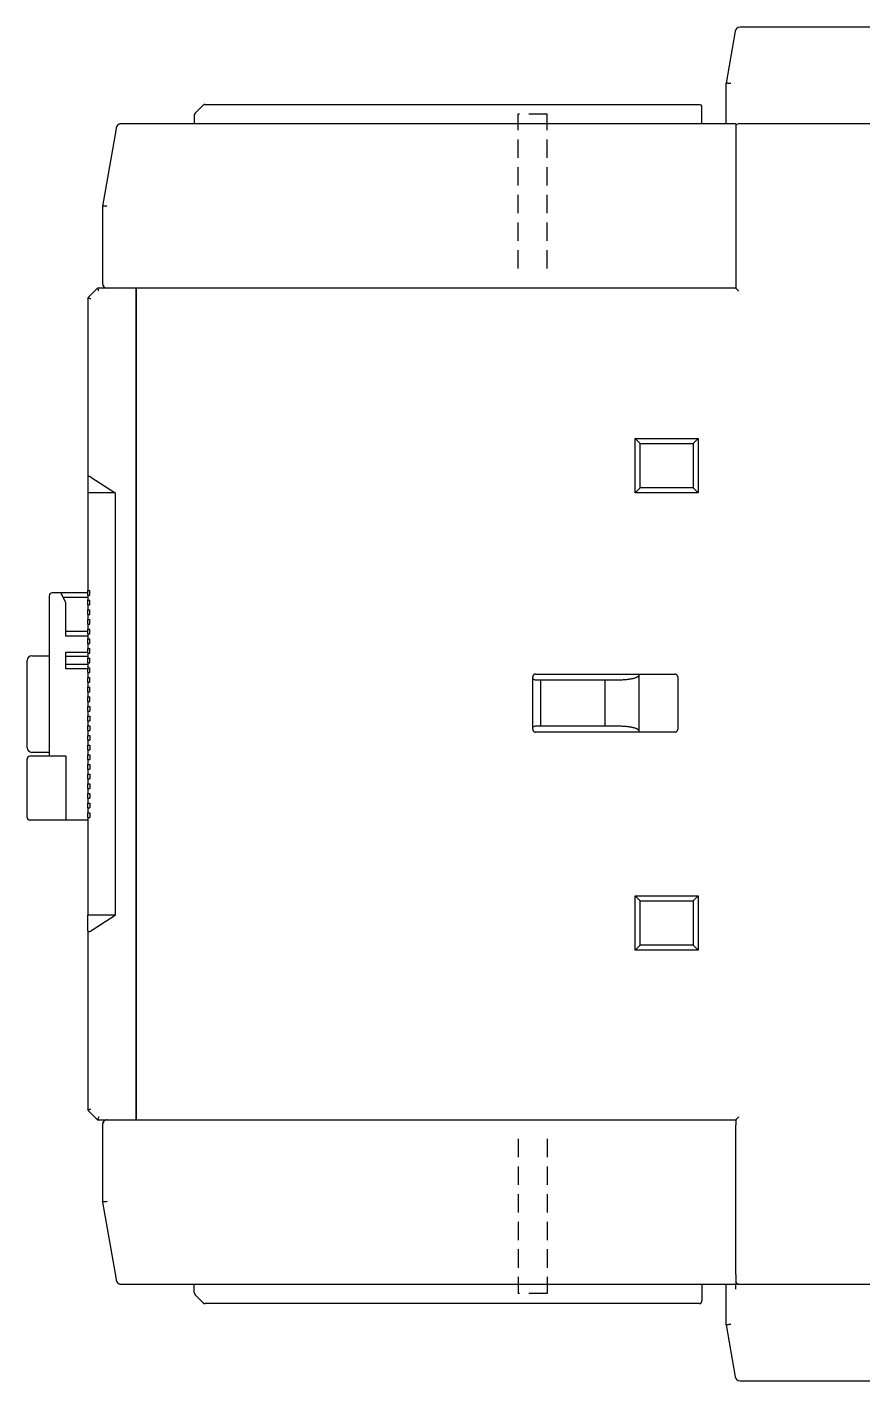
# Model space of a CAD drawing. Header units: millimetres. Extents: x -2567 to -2130, y -1703 to -1559.
# Drawn here: x -2434.8 to -2348.3, y -1701 to -1561 of the extents above; entities that cross this region are included whole.
import ezdxf

# ---------------------------------------------------------------- set-up
doc = ezdxf.new("R2010")
doc.units = ezdxf.units.MM
doc.linetypes.add('HIDDEN', pattern=[9.525, 6.35, -3.175])

msp = doc.modelspace()

# ---------------------------------------------------------------- linework, layer by layer
at = {"color": 7, "linetype": 'Continuous'}
for p, q in [((-2361.53, -1561.45), (-2362.48, -1566.84)), ((-2309.88, -1561.04), (-2361.04, -1561.04)), ((-2362.48, -1571.04), (-2362.48, -1566.84)), ((-2362.48, -1571.04), (-2362.48, -1566.84)), ((-2416.57, -1569.13), (-2417.39, -1569.95)), ((-2416.57, -1569.13), (-2417.39, -1569.95)), ((-2416.35, -1569.04), (-2365.28, -1569.04)), ((-2364.98, -1571.04), (-2364.98, -1569.34)), ((-2364.98, -1571.04), (-2364.98, -1569.34)), ((-2417.48, -1570.16), (-2417.48, -1571.04)), ((-2425.64, -1571.95), (-2426.98, -1579.54)), ((-2425.55, -1571.45), (-2425.64, -1571.95)), ((-2361.48, -1571.04), (-2425.06, -1571.04)), ((-2361.48, -1571.04), (-2361.48, -1571.34)), ((-2361.48, -1571.34), (-2361.48, -1571.45)), ((-2361.48, -1571.45), (-2361.48, -1572.04)), ((-2361.48, -1572.04), (-2361.48, -1587.54)), ((-2343.48, -1571.04), (-2361.18, -1571.04)), ((-2426.98, -1579.54), (-2426.98, -1587.54)), ((-2361.48, -1587.54), (-2361.48, -1587.99)), ((-2427.48, -1588.04), (-2428.48, -1589.04)), ((-2426.48, -1588.04), (-2427.48, -1588.04)), ((-2423.48, -1588.04), (-2426.48, -1588.04)), ((-2423.48, -1588.04), (-2423.48, -1588.34)), ((-2361.48, -1588.04), (-2423.48, -1588.04)), ((-2423.48, -1588.05), (-2423.48, -1588.04)), ((-2423.48, -1588.1), (-2423.48, -1588.05)), ((-2423.48, -1588.16), (-2423.48, -1588.1)), ((-2423.48, -1588.25), (-2423.48, -1588.16)), ((-2423.48, -1588.34), (-2423.48, -1588.25)), ((-2423.48, -1673.74), (-2423.48, -1588.34)), ((-2423.48, -1588.34), (-2423.48, -1673.74)), ((-2361.48, -1587.99), (-2361.48, -1588.04)), ((-2428.48, -1589.04), (-2428.48, -1607.58)), ((-2428.48, -1589.04), (-2428.48, -1607.58)), ((-2371.88, -1603.59), (-2365.38, -1603.59)), ((-2371.88, -1609.19), (-2371.88, -1603.59)), ((-2371.88, -1603.59), (-2371.38, -1604.09)), ((-2371.38, -1604.09), (-2365.88, -1604.09)), ((-2371.38, -1608.69), (-2371.38, -1604.09)), ((-2365.38, -1603.59), (-2365.88, -1604.09)), ((-2365.88, -1604.09), (-2365.88, -1608.69)), ((-2365.38, -1603.59), (-2365.38, -1609.19)), ((-2428.48, -1607.58), (-2428.48, -1609.19)), ((-2428.48, -1607.58), (-2428.48, -1609.19)), ((-2428.18, -1607.58), (-2425.68, -1609.19)), ((-2428.18, -1607.58), (-2425.68, -1609.19)), ((-2428.48, -1609.19), (-2428.48, -1619.29)), ((-2425.68, -1609.19), (-2428.48, -1609.19)), ((-2428.48, -1609.19), (-2428.48, -1619.29)), ((-2425.68, -1609.19), (-2428.48, -1609.19)), ((-2428.48, -1609.19), (-2428.48, -1619.29)), ((-2425.68, -1609.19), (-2425.68, -1652.89)), ((-2425.68, -1609.19), (-2425.68, -1652.89)), ((-2371.88, -1609.19), (-2371.38, -1608.69)), ((-2365.38, -1609.19), (-2371.88, -1609.19)), ((-2365.88, -1608.69), (-2371.38, -1608.69)), ((-2365.38, -1609.19), (-2365.88, -1608.69)), ((-2428.48, -1619.54), (-2432.18, -1619.54)), ((-2430.78, -1620.54), (-2431.28, -1619.54)), ((-2428.48, -1619.79), (-2428.48, -1619.29)), ((-2428.48, -1619.29), (-2428.28, -1619.29)), ((-2428.48, -1619.79), (-2428.48, -1619.29)), ((-2428.48, -1619.29), (-2428.28, -1619.29)), ((-2428.48, -1619.79), (-2428.48, -1619.29)), ((-2428.48, -1619.29), (-2428.28, -1619.29)), ((-2428.48, -1619.79), (-2428.48, -1620.29)), ((-2428.48, -1619.79), (-2428.28, -1619.79)), ((-2428.48, -1619.79), (-2428.48, -1620.29)), ((-2428.48, -1619.79), (-2428.28, -1619.79)), ((-2428.48, -1619.79), (-2428.48, -1620.29)), ((-2428.48, -1619.79), (-2428.28, -1619.79)), ((-2428.28, -1619.79), (-2428.28, -1619.29)), ((-2428.28, -1619.79), (-2428.28, -1619.29)), ((-2428.28, -1619.79), (-2428.28, -1619.29)), ((-2432.48, -1619.84), (-2432.48, -1636.44)), ((-2428.48, -1620.04), (-2431.03, -1620.04)), ((-2430.78, -1624.04), (-2430.78, -1620.54)), ((-2428.48, -1620.79), (-2428.48, -1620.29)), ((-2428.48, -1620.29), (-2428.28, -1620.29)), ((-2428.48, -1620.79), (-2428.48, -1620.29)), ((-2428.48, -1620.29), (-2428.28, -1620.29)), ((-2428.48, -1620.79), (-2428.48, -1620.29)), ((-2428.48, -1620.29), (-2428.28, -1620.29)), ((-2428.48, -1620.79), (-2428.48, -1621.29)), ((-2428.48, -1620.79), (-2428.28, -1620.79)), ((-2428.48, -1620.79), (-2428.48, -1621.29)), ((-2428.48, -1620.79), (-2428.28, -1620.79)), ((-2428.48, -1620.79), (-2428.48, -1621.29)), ((-2428.48, -1620.79), (-2428.28, -1620.79)), ((-2428.28, -1620.79), (-2428.28, -1620.29)), ((-2428.28, -1620.79), (-2428.28, -1620.29)), ((-2428.28, -1620.79), (-2428.28, -1620.29)), ((-2428.48, -1621.79), (-2428.48, -1621.29)), ((-2428.48, -1621.29), (-2428.28, -1621.29)), ((-2428.48, -1621.79), (-2428.48, -1621.29)), ((-2428.48, -1621.29), (-2428.28, -1621.29)), ((-2428.48, -1621.79), (-2428.48, -1621.29)), ((-2428.48, -1621.29), (-2428.28, -1621.29)), ((-2428.48, -1621.79), (-2428.48, -1622.29)), ((-2428.48, -1621.79), (-2428.28, -1621.79)), ((-2428.48, -1621.79), (-2428.48, -1622.29)), ((-2428.48, -1621.79), (-2428.28, -1621.79)), ((-2428.48, -1621.79), (-2428.48, -1622.29)), ((-2428.48, -1621.79), (-2428.28, -1621.79)), ((-2428.48, -1622.79), (-2428.48, -1622.29)), ((-2428.48, -1622.29), (-2428.28, -1622.29)), ((-2428.48, -1622.79), (-2428.48, -1622.29)), ((-2428.48, -1622.29), (-2428.28, -1622.29)), ((-2428.48, -1622.79), (-2428.48, -1622.29)), ((-2428.48, -1622.29), (-2428.28, -1622.29)), ((-2428.28, -1621.79), (-2428.28, -1621.29)), ((-2428.28, -1621.79), (-2428.28, -1621.29)), ((-2428.28, -1621.79), (-2428.28, -1621.29)), ((-2428.28, -1622.79), (-2428.28, -1622.29)), ((-2428.28, -1622.79), (-2428.28, -1622.29)), ((-2428.28, -1622.79), (-2428.28, -1622.29)), ((-2428.48, -1623.54), (-2430.78, -1623.54)), ((-2428.48, -1622.79), (-2428.48, -1623.29)), ((-2428.48, -1622.79), (-2428.28, -1622.79)), ((-2428.48, -1622.79), (-2428.48, -1623.29)), ((-2428.48, -1622.79), (-2428.28, -1622.79)), ((-2428.48, -1622.79), (-2428.48, -1623.29)), ((-2428.48, -1622.79), (-2428.28, -1622.79)), ((-2428.48, -1623.79), (-2428.48, -1623.29)), ((-2428.48, -1623.29), (-2428.28, -1623.29)), ((-2428.48, -1623.79), (-2428.48, -1623.29)), ((-2428.48, -1623.29), (-2428.28, -1623.29)), ((-2428.48, -1623.79), (-2428.48, -1623.29)), ((-2428.48, -1623.29), (-2428.28, -1623.29)), ((-2428.48, -1623.79), (-2428.48, -1624.29)), ((-2428.48, -1623.79), (-2428.28, -1623.79)), ((-2428.48, -1623.79), (-2428.48, -1624.29)), ((-2428.48, -1623.79), (-2428.28, -1623.79)), ((-2428.48, -1623.79), (-2428.48, -1624.29)), ((-2428.48, -1623.79), (-2428.28, -1623.79)), ((-2428.28, -1623.79), (-2428.28, -1623.29)), ((-2428.28, -1623.79), (-2428.28, -1623.29)), ((-2428.28, -1623.79), (-2428.28, -1623.29)), ((-2428.48, -1624.04), (-2430.78, -1624.04)), ((-2428.48, -1624.79), (-2428.48, -1624.29)), ((-2428.48, -1624.29), (-2428.28, -1624.29)), ((-2428.48, -1624.79), (-2428.48, -1624.29)), ((-2428.48, -1624.29), (-2428.28, -1624.29)), ((-2428.48, -1624.79), (-2428.48, -1624.29)), ((-2428.48, -1624.29), (-2428.28, -1624.29)), ((-2428.48, -1624.79), (-2428.48, -1625.29)), ((-2428.48, -1624.79), (-2428.28, -1624.79)), ((-2428.48, -1624.79), (-2428.48, -1625.29)), ((-2428.48, -1624.79), (-2428.28, -1624.79)), ((-2428.48, -1624.79), (-2428.48, -1625.29)), ((-2428.48, -1624.79), (-2428.28, -1624.79)), ((-2428.48, -1625.79), (-2428.48, -1625.29)), ((-2428.48, -1625.29), (-2428.28, -1625.29)), ((-2428.48, -1625.79), (-2428.48, -1625.29)), ((-2428.48, -1625.29), (-2428.28, -1625.29)), ((-2428.48, -1625.79), (-2428.48, -1625.29)), ((-2428.48, -1625.29), (-2428.28, -1625.29)), ((-2428.28, -1624.79), (-2428.28, -1624.29)), ((-2428.28, -1624.79), (-2428.28, -1624.29)), ((-2428.28, -1624.79), (-2428.28, -1624.29)), ((-2428.28, -1625.79), (-2428.28, -1625.29)), ((-2428.28, -1625.79), (-2428.28, -1625.29)), ((-2428.28, -1625.79), (-2428.28, -1625.29)), ((-2434.78, -1635.54), (-2434.78, -1626.54)), ((-2434.28, -1626.04), (-2432.48, -1626.04)), ((-2430.78, -1627.4), (-2430.78, -1625.67)), ((-2430.78, -1625.67), (-2428.48, -1625.67)), ((-2430.78, -1626.1), (-2428.48, -1626.1)), ((-2428.48, -1625.79), (-2428.48, -1626.29)), ((-2428.48, -1625.79), (-2428.28, -1625.79)), ((-2428.48, -1625.79), (-2428.48, -1626.29)), ((-2428.48, -1625.79), (-2428.28, -1625.79)), ((-2428.48, -1625.79), (-2428.48, -1626.29)), ((-2428.48, -1625.79), (-2428.28, -1625.79)), ((-2428.48, -1626.79), (-2428.48, -1626.29)), ((-2428.48, -1626.29), (-2428.28, -1626.29)), ((-2428.48, -1626.79), (-2428.48, -1626.29)), ((-2428.48, -1626.29), (-2428.28, -1626.29)), ((-2428.48, -1626.79), (-2428.48, -1626.29)), ((-2428.48, -1626.29), (-2428.28, -1626.29)), ((-2428.48, -1626.79), (-2428.48, -1627.29)), ((-2428.48, -1626.79), (-2428.28, -1626.79)), ((-2428.48, -1626.79), (-2428.48, -1627.29)), ((-2428.48, -1626.79), (-2428.28, -1626.79)), ((-2428.48, -1626.79), (-2428.48, -1627.29)), ((-2428.48, -1626.79), (-2428.28, -1626.79)), ((-2428.28, -1626.79), (-2428.28, -1626.29)), ((-2428.28, -1626.79), (-2428.28, -1626.29)), ((-2428.28, -1626.79), (-2428.28, -1626.29)), ((-2428.48, -1626.97), (-2430.78, -1626.97)), ((-2428.48, -1627.4), (-2430.78, -1627.4)), ((-2428.48, -1627.79), (-2428.48, -1627.29)), ((-2428.48, -1627.29), (-2428.28, -1627.29)), ((-2428.48, -1627.79), (-2428.48, -1627.29)), ((-2428.48, -1627.29), (-2428.28, -1627.29)), ((-2428.48, -1627.79), (-2428.48, -1627.29)), ((-2428.48, -1627.29), (-2428.28, -1627.29)), ((-2428.48, -1627.79), (-2428.48, -1628.29)), ((-2428.48, -1627.79), (-2428.28, -1627.79)), ((-2428.48, -1627.79), (-2428.48, -1628.29)), ((-2428.48, -1627.79), (-2428.28, -1627.79)), ((-2428.48, -1627.79), (-2428.48, -1628.29)), ((-2428.48, -1627.79), (-2428.28, -1627.79)), ((-2428.28, -1627.79), (-2428.28, -1627.29)), ((-2428.28, -1627.79), (-2428.28, -1627.29)), ((-2428.28, -1627.79), (-2428.28, -1627.29)), ((-2382.18, -1627.94), (-2367.78, -1627.94)), ((-2371.48, -1633.84), (-2371.48, -1628.04)), ((-2428.48, -1628.79), (-2428.48, -1628.29)), ((-2428.48, -1628.29), (-2428.28, -1628.29)), ((-2428.48, -1628.79), (-2428.48, -1628.29)), ((-2428.48, -1628.29), (-2428.28, -1628.29)), ((-2428.48, -1628.79), (-2428.48, -1628.29)), ((-2428.48, -1628.29), (-2428.28, -1628.29)), ((-2428.48, -1628.79), (-2428.48, -1629.29)), ((-2428.48, -1628.79), (-2428.28, -1628.79)), ((-2428.48, -1628.79), (-2428.48, -1629.29)), ((-2428.48, -1628.79), (-2428.28, -1628.79)), ((-2428.48, -1628.79), (-2428.48, -1629.29)), ((-2428.48, -1628.79), (-2428.28, -1628.79)), ((-2428.48, -1629.79), (-2428.48, -1629.29)), ((-2428.48, -1629.29), (-2428.28, -1629.29)), ((-2428.48, -1629.79), (-2428.48, -1629.29)), ((-2428.48, -1629.29), (-2428.28, -1629.29)), ((-2428.48, -1629.79), (-2428.48, -1629.29)), ((-2428.48, -1629.29), (-2428.28, -1629.29)), ((-2428.28, -1628.79), (-2428.28, -1628.29)), ((-2428.28, -1628.79), (-2428.28, -1628.29)), ((-2428.28, -1628.79), (-2428.28, -1628.29)), ((-2428.28, -1629.79), (-2428.28, -1629.29)), ((-2428.28, -1629.79), (-2428.28, -1629.29)), ((-2428.28, -1629.79), (-2428.28, -1629.29)), ((-2382.48, -1633.64), (-2382.48, -1628.24)), ((-2382.18, -1628.54), (-2381.68, -1628.54)), ((-2381.68, -1628.54), (-2381.68, -1633.34)), ((-2381.68, -1628.54), (-2373.67, -1628.54)), ((-2374.98, -1633.34), (-2374.98, -1628.54)), ((-2367.48, -1628.24), (-2367.48, -1633.64)), ((-2428.48, -1629.79), (-2428.48, -1630.29)), ((-2428.48, -1629.79), (-2428.28, -1629.79)), ((-2428.48, -1629.79), (-2428.48, -1630.29)), ((-2428.48, -1629.79), (-2428.28, -1629.79)), ((-2428.48, -1629.79), (-2428.48, -1630.29)), ((-2428.48, -1629.79), (-2428.28, -1629.79)), ((-2428.48, -1630.79), (-2428.48, -1630.29)), ((-2428.48, -1630.29), (-2428.28, -1630.29)), ((-2428.48, -1630.79), (-2428.48, -1630.29)), ((-2428.48, -1630.29), (-2428.28, -1630.29)), ((-2428.48, -1630.79), (-2428.48, -1630.29)), ((-2428.48, -1630.29), (-2428.28, -1630.29)), ((-2428.48, -1630.79), (-2428.48, -1631.29)), ((-2428.48, -1630.79), (-2428.28, -1630.79)), ((-2428.48, -1630.79), (-2428.48, -1631.29)), ((-2428.48, -1630.79), (-2428.28, -1630.79)), ((-2428.48, -1630.79), (-2428.48, -1631.29)), ((-2428.48, -1630.79), (-2428.28, -1630.79)), ((-2428.28, -1630.79), (-2428.28, -1630.29)), ((-2428.28, -1630.79), (-2428.28, -1630.29)), ((-2428.28, -1630.79), (-2428.28, -1630.29)), ((-2428.48, -1631.79), (-2428.48, -1631.29)), ((-2428.48, -1631.29), (-2428.28, -1631.29)), ((-2428.48, -1631.79), (-2428.48, -1631.29)), ((-2428.48, -1631.29), (-2428.28, -1631.29)), ((-2428.48, -1631.79), (-2428.48, -1631.29)), ((-2428.48, -1631.29), (-2428.28, -1631.29)), ((-2428.48, -1631.79), (-2428.48, -1632.29)), ((-2428.48, -1631.79), (-2428.28, -1631.79)), ((-2428.48, -1631.79), (-2428.48, -1632.29)), ((-2428.48, -1631.79), (-2428.28, -1631.79)), ((-2428.48, -1631.79), (-2428.48, -1632.29)), ((-2428.48, -1631.79), (-2428.28, -1631.79)), ((-2428.48, -1632.79), (-2428.48, -1632.29)), ((-2428.48, -1632.29), (-2428.28, -1632.29)), ((-2428.48, -1632.79), (-2428.48, -1632.29)), ((-2428.48, -1632.29), (-2428.28, -1632.29)), ((-2428.48, -1632.79), (-2428.48, -1632.29)), ((-2428.48, -1632.29), (-2428.28, -1632.29)), ((-2428.28, -1631.29), (-2428.28, -1631.79)), ((-2428.28, -1631.29), (-2428.28, -1631.79)), ((-2428.28, -1631.29), (-2428.28, -1631.79)), ((-2428.28, -1632.29), (-2428.28, -1632.79)), ((-2428.28, -1632.29), (-2428.28, -1632.79)), ((-2428.28, -1632.29), (-2428.28, -1632.79)), ((-2428.48, -1632.79), (-2428.48, -1633.29)), ((-2428.48, -1632.79), (-2428.28, -1632.79)), ((-2428.48, -1632.79), (-2428.48, -1633.29)), ((-2428.48, -1632.79), (-2428.28, -1632.79)), ((-2428.48, -1632.79), (-2428.48, -1633.29)), ((-2428.48, -1632.79), (-2428.28, -1632.79)), ((-2428.48, -1633.79), (-2428.48, -1633.29)), ((-2428.48, -1633.29), (-2428.28, -1633.29)), ((-2428.48, -1633.79), (-2428.48, -1633.29)), ((-2428.48, -1633.29), (-2428.28, -1633.29)), ((-2428.48, -1633.79), (-2428.48, -1633.29)), ((-2428.48, -1633.29), (-2428.28, -1633.29)), ((-2428.48, -1633.79), (-2428.48, -1634.29)), ((-2428.48, -1633.79), (-2428.28, -1633.79)), ((-2428.48, -1633.79), (-2428.48, -1634.29)), ((-2428.48, -1633.79), (-2428.28, -1633.79)), ((-2428.48, -1633.79), (-2428.48, -1634.29)), ((-2428.48, -1633.79), (-2428.28, -1633.79)), ((-2428.28, -1633.29), (-2428.28, -1633.79)), ((-2428.28, -1633.29), (-2428.28, -1633.79)), ((-2428.28, -1633.29), (-2428.28, -1633.79)), ((-2381.68, -1633.34), (-2382.18, -1633.34)), ((-2374.98, -1633.34), (-2381.68, -1633.34)), ((-2373.67, -1633.34), (-2374.98, -1633.34)), ((-2428.48, -1634.79), (-2428.48, -1634.29)), ((-2428.48, -1634.29), (-2428.28, -1634.29)), ((-2428.48, -1634.79), (-2428.48, -1634.29)), ((-2428.48, -1634.29), (-2428.28, -1634.29)), ((-2428.48, -1634.79), (-2428.48, -1634.29)), ((-2428.48, -1634.29), (-2428.28, -1634.29)), ((-2428.48, -1634.79), (-2428.48, -1635.29)), ((-2428.48, -1634.79), (-2428.28, -1634.79)), ((-2428.48, -1634.79), (-2428.48, -1635.29)), ((-2428.48, -1634.79), (-2428.28, -1634.79)), ((-2428.48, -1634.79), (-2428.48, -1635.29)), ((-2428.48, -1634.79), (-2428.28, -1634.79)), ((-2428.28, -1634.29), (-2428.28, -1634.79)), ((-2428.28, -1634.29), (-2428.28, -1634.79)), ((-2428.28, -1634.29), (-2428.28, -1634.79)), ((-2367.78, -1633.94), (-2382.18, -1633.94)), ((-2430.78, -1636.44), (-2434.48, -1636.44)), ((-2432.48, -1636.04), (-2434.28, -1636.04)), ((-2430.78, -1636.44), (-2430.78, -1643.04)), ((-2428.48, -1635.79), (-2428.48, -1635.29)), ((-2428.48, -1635.29), (-2428.28, -1635.29)), ((-2428.48, -1635.79), (-2428.48, -1635.29)), ((-2428.48, -1635.29), (-2428.28, -1635.29)), ((-2428.48, -1635.79), (-2428.48, -1635.29)), ((-2428.48, -1635.29), (-2428.28, -1635.29)), ((-2428.48, -1635.79), (-2428.48, -1636.29)), ((-2428.48, -1635.79), (-2428.28, -1635.79)), ((-2428.48, -1635.79), (-2428.48, -1636.29)), ((-2428.48, -1635.79), (-2428.28, -1635.79)), ((-2428.48, -1635.79), (-2428.48, -1636.29)), ((-2428.48, -1635.79), (-2428.28, -1635.79)), ((-2428.48, -1636.79), (-2428.48, -1636.29)), ((-2428.48, -1636.29), (-2428.28, -1636.29)), ((-2428.48, -1636.79), (-2428.48, -1636.29)), ((-2428.48, -1636.29), (-2428.28, -1636.29)), ((-2428.48, -1636.79), (-2428.48, -1636.29)), ((-2428.48, -1636.29), (-2428.28, -1636.29)), ((-2428.28, -1635.29), (-2428.28, -1635.79)), ((-2428.28, -1635.29), (-2428.28, -1635.79)), ((-2428.28, -1635.29), (-2428.28, -1635.79)), ((-2428.28, -1636.29), (-2428.28, -1636.79)), ((-2428.28, -1636.29), (-2428.28, -1636.79)), ((-2428.28, -1636.29), (-2428.28, -1636.79)), ((-2434.78, -1642.74), (-2434.78, -1636.74)), ((-2428.48, -1636.79), (-2428.48, -1637.29)), ((-2428.48, -1636.79), (-2428.28, -1636.79)), ((-2428.48, -1636.79), (-2428.48, -1637.29)), ((-2428.48, -1636.79), (-2428.28, -1636.79)), ((-2428.48, -1636.79), (-2428.48, -1637.29)), ((-2428.48, -1636.79), (-2428.28, -1636.79)), ((-2428.48, -1637.79), (-2428.48, -1637.29)), ((-2428.48, -1637.29), (-2428.28, -1637.29)), ((-2428.48, -1637.79), (-2428.48, -1637.29)), ((-2428.48, -1637.29), (-2428.28, -1637.29)), ((-2428.48, -1637.79), (-2428.48, -1637.29)), ((-2428.48, -1637.29), (-2428.28, -1637.29)), ((-2428.48, -1637.79), (-2428.48, -1638.29)), ((-2428.48, -1637.79), (-2428.28, -1637.79)), ((-2428.48, -1637.79), (-2428.48, -1638.29)), ((-2428.48, -1637.79), (-2428.28, -1637.79)), ((-2428.48, -1637.79), (-2428.48, -1638.29)), ((-2428.48, -1637.79), (-2428.28, -1637.79)), ((-2428.28, -1637.29), (-2428.28, -1637.79)), ((-2428.28, -1637.29), (-2428.28, -1637.79)), ((-2428.28, -1637.29), (-2428.28, -1637.79)), ((-2428.48, -1638.79), (-2428.48, -1638.29)), ((-2428.48, -1638.29), (-2428.28, -1638.29)), ((-2428.48, -1638.79), (-2428.48, -1638.29)), ((-2428.48, -1638.29), (-2428.28, -1638.29)), ((-2428.48, -1638.79), (-2428.48, -1638.29)), ((-2428.48, -1638.29), (-2428.28, -1638.29)), ((-2428.48, -1638.79), (-2428.48, -1639.29)), ((-2428.48, -1638.79), (-2428.28, -1638.79)), ((-2428.48, -1638.79), (-2428.48, -1639.29)), ((-2428.48, -1638.79), (-2428.28, -1638.79)), ((-2428.48, -1638.79), (-2428.48, -1639.29)), ((-2428.48, -1638.79), (-2428.28, -1638.79)), ((-2428.48, -1639.79), (-2428.48, -1639.29)), ((-2428.48, -1639.29), (-2428.28, -1639.29)), ((-2428.48, -1639.79), (-2428.48, -1639.29)), ((-2428.48, -1639.29), (-2428.28, -1639.29)), ((-2428.48, -1639.79), (-2428.48, -1639.29)), ((-2428.48, -1639.29), (-2428.28, -1639.29)), ((-2428.28, -1638.29), (-2428.28, -1638.79)), ((-2428.28, -1638.29), (-2428.28, -1638.79)), ((-2428.28, -1638.29), (-2428.28, -1638.79)), ((-2428.28, -1639.29), (-2428.28, -1639.79)), ((-2428.28, -1639.29), (-2428.28, -1639.79)), ((-2428.28, -1639.29), (-2428.28, -1639.79)), ((-2428.48, -1639.79), (-2428.48, -1640.29)), ((-2428.48, -1639.79), (-2428.28, -1639.79)), ((-2428.48, -1639.79), (-2428.48, -1640.29)), ((-2428.48, -1639.79), (-2428.28, -1639.79)), ((-2428.48, -1639.79), (-2428.48, -1640.29)), ((-2428.48, -1639.79), (-2428.28, -1639.79)), ((-2428.48, -1640.79), (-2428.48, -1640.29)), ((-2428.48, -1640.29), (-2428.28, -1640.29)), ((-2428.48, -1640.79), (-2428.48, -1640.29)), ((-2428.48, -1640.29), (-2428.28, -1640.29)), ((-2428.48, -1640.79), (-2428.48, -1640.29)), ((-2428.48, -1640.29), (-2428.28, -1640.29)), ((-2428.48, -1640.79), (-2428.48, -1641.29)), ((-2428.48, -1640.79), (-2428.28, -1640.79)), ((-2428.48, -1640.79), (-2428.48, -1641.29)), ((-2428.48, -1640.79), (-2428.28, -1640.79)), ((-2428.48, -1640.79), (-2428.48, -1641.29)), ((-2428.48, -1640.79), (-2428.28, -1640.79)), ((-2428.28, -1640.29), (-2428.28, -1640.79)), ((-2428.28, -1640.29), (-2428.28, -1640.79)), ((-2428.28, -1640.29), (-2428.28, -1640.79)), ((-2428.48, -1641.79), (-2428.48, -1641.29)), ((-2428.48, -1641.29), (-2428.28, -1641.29)), ((-2428.48, -1641.79), (-2428.48, -1641.29)), ((-2428.48, -1641.29), (-2428.28, -1641.29)), ((-2428.48, -1641.79), (-2428.48, -1641.29)), ((-2428.48, -1641.29), (-2428.28, -1641.29)), ((-2428.48, -1641.79), (-2428.48, -1642.29)), ((-2428.48, -1641.79), (-2428.28, -1641.79)), ((-2428.48, -1641.79), (-2428.48, -1642.29)), ((-2428.48, -1641.79), (-2428.28, -1641.79)), ((-2428.48, -1641.79), (-2428.48, -1642.29)), ((-2428.48, -1641.79), (-2428.28, -1641.79)), ((-2428.28, -1641.29), (-2428.28, -1641.79)), ((-2428.28, -1641.29), (-2428.28, -1641.79)), ((-2428.28, -1641.29), (-2428.28, -1641.79)), ((-2428.48, -1643.04), (-2434.48, -1643.04)), ((-2428.48, -1642.79), (-2428.48, -1642.29)), ((-2428.48, -1642.29), (-2428.28, -1642.29)), ((-2428.48, -1642.79), (-2428.48, -1642.29)), ((-2428.48, -1642.29), (-2428.28, -1642.29)), ((-2428.48, -1642.79), (-2428.48, -1642.29)), ((-2428.48, -1642.29), (-2428.28, -1642.29)), ((-2428.48, -1642.79), (-2428.48, -1652.89)), ((-2428.48, -1642.79), (-2428.28, -1642.79)), ((-2428.48, -1642.79), (-2428.48, -1652.89)), ((-2428.48, -1642.79), (-2428.28, -1642.79)), ((-2428.48, -1642.79), (-2428.48, -1652.89)), ((-2428.48, -1642.79), (-2428.28, -1642.79)), ((-2428.28, -1642.29), (-2428.28, -1642.79)), ((-2428.28, -1642.29), (-2428.28, -1642.79)), ((-2428.28, -1642.29), (-2428.28, -1642.79)), ((-2371.88, -1650.89), (-2365.38, -1650.89)), ((-2371.88, -1650.89), (-2371.38, -1651.39)), ((-2371.88, -1656.49), (-2371.88, -1650.89)), ((-2371.38, -1655.99), (-2371.38, -1651.39)), ((-2371.38, -1651.39), (-2365.88, -1651.39)), ((-2365.38, -1650.89), (-2365.88, -1651.39)), ((-2365.88, -1651.39), (-2365.88, -1655.99)), ((-2365.38, -1650.89), (-2365.38, -1656.49)), ((-2428.48, -1654.49), (-2428.48, -1652.89)), ((-2425.68, -1652.89), (-2428.48, -1652.89)), ((-2428.48, -1654.49), (-2428.48, -1652.89)), ((-2425.68, -1652.89), (-2428.48, -1652.89)), ((-2428.18, -1654.49), (-2425.68, -1652.89)), ((-2428.18, -1654.49), (-2425.68, -1652.89)), ((-2428.48, -1654.49), (-2428.48, -1673.04)), ((-2428.48, -1654.49), (-2428.48, -1673.04)), ((-2371.88, -1656.49), (-2371.38, -1655.99)), ((-2365.88, -1655.99), (-2371.38, -1655.99)), ((-2365.38, -1656.49), (-2365.88, -1655.99)), ((-2365.38, -1656.49), (-2371.88, -1656.49)), ((-2428.48, -1673.04), (-2427.48, -1674.04)), ((-2427.48, -1674.04), (-2426.48, -1674.04)), ((-2426.48, -1674.04), (-2423.48, -1674.04)), ((-2423.48, -1673.74), (-2423.48, -1674.04)), ((-2423.48, -1673.83), (-2423.48, -1673.74)), ((-2423.48, -1673.91), (-2423.48, -1673.83)), ((-2423.48, -1673.98), (-2423.48, -1673.91)), ((-2423.48, -1674.02), (-2423.48, -1673.98)), ((-2423.48, -1674.04), (-2423.48, -1674.02)), ((-2423.48, -1674.04), (-2361.48, -1674.04)), ((-2361.48, -1674.08), (-2361.48, -1674.04)), ((-2361.48, -1674.08), (-2361.48, -1674.04)), ((-2361.48, -1674.08), (-2361.48, -1674.54)), ((-2426.98, -1674.54), (-2426.98, -1682.54)), ((-2361.48, -1690.04), (-2361.48, -1674.54)), ((-2426.98, -1682.54), (-2425.64, -1690.12)), ((-2425.64, -1690.12), (-2425.55, -1690.62)), ((-2425.06, -1691.04), (-2361.48, -1691.04)), ((-2417.48, -1691.91), (-2417.48, -1691.04)), ((-2417.48, -1691.91), (-2417.48, -1691.04)), ((-2364.98, -1691.04), (-2364.98, -1692.74)), ((-2362.48, -1695.24), (-2362.48, -1691.04)), ((-2362.48, -1695.24), (-2362.48, -1691.04)), ((-2361.48, -1690.04), (-2361.48, -1690.63)), ((-2361.48, -1690.63), (-2361.48, -1690.99)), ((-2361.48, -1690.99), (-2361.48, -1691.04)), ((-2361.48, -1691.54), (-2361.48, -1691.04)), ((-2361.27, -1691.04), (-2361.48, -1691.04)), ((-2361.18, -1691.04), (-2361.27, -1691.04)), ((-2361.18, -1691.04), (-2343.48, -1691.04)), ((-2417.39, -1692.13), (-2416.57, -1692.95)), ((-2365.28, -1693.04), (-2416.35, -1693.04)), ((-2362.48, -1695.24), (-2361.53, -1700.62)), ((-2361.04, -1701.04), (-2309.88, -1701.04))]:
    msp.add_line(p, q, dxfattribs=at)
at = {"color": 7, "linetype": 'HIDDEN', "ltscale": 0.3}
for p, q in [((-2383.98, -1586), (-2383.98, -1570)), ((-2380.98, -1570.04), (-2383.98, -1570.04)), ((-2380.98, -1586), (-2380.98, -1570)), ((-2383.98, -1676), (-2383.98, -1692)), ((-2380.98, -1676), (-2380.98, -1692)), ((-2380.98, -1692), (-2383.98, -1692))]:
    msp.add_line(p, q, dxfattribs=at)
at = {"color": 7, "linetype": 'Continuous'}
for centre, radius, start, end in [((-2361.04, -1561.54), 0.5, 90, 170), ((-2361.04, -1561.54), 0.5, 90, 170), ((-2416.35, -1569.34), 0.3, 90, 135), ((-2416.35, -1569.34), 0.3, 119.9237, 135), ((-2416.35, -1569.34), 0.3, 120.0194, 135), ((-2416.35, -1569.34), 0.3, 119.9795, 135), ((-2416.35, -1569.34), 0.3, 119.9854, 135), ((-2416.35, -1569.34), 0.3, 120.1507, 135), ((-2416.35, -1569.34), 0.3, 120.0535, 135), ((-2416.35, -1569.34), 0.3, 120.0205, 135), ((-2416.35, -1569.34), 0.3, 119.9795, 135), ((-2416.35, -1569.34), 0.3, 120.0194, 135), ((-2416.35, -1569.34), 0.3, 120.1496, 135), ((-2416.35, -1569.34), 0.3, 113.5636, 119.9854), ((-2416.35, -1569.34), 0.3, 112.5211, 120.0535), ((-2416.35, -1569.34), 0.3, 112.4922, 120.0205), ((-2416.35, -1569.34), 0.3, 110.184, 120.1496), ((-2416.35, -1569.34), 0.3, 114.8243, 119.9237), ((-2416.35, -1569.34), 0.3, 114.9384, 119.9795), ((-2416.35, -1569.34), 0.3, 114.816, 119.9245), ((-2416.35, -1569.34), 0.3, 114.9384, 119.9795), ((-2416.35, -1569.34), 0.3, 104.8504, 114.816), ((-2416.35, -1569.34), 0.3, 110.0616, 114.9384), ((-2416.35, -1569.34), 0.3, 110.0616, 114.9384), ((-2416.35, -1569.34), 0.3, 104.9108, 113.5636), ((-2416.35, -1569.34), 0.3, 104.9445, 112.5211), ((-2416.35, -1569.34), 0.3, 104.9806, 112.4922), ((-2416.35, -1569.34), 0.3, 104.9594, 110.0616), ((-2416.35, -1569.34), 0.3, 104.9594, 110.0616), ((-2416.35, -1569.34), 0.3, 90, 104.8493), ((-2416.35, -1569.34), 0.3, 90, 104.9594), ((-2416.35, -1569.34), 0.3, 90, 104.9445), ((-2416.35, -1569.34), 0.3, 90, 104.9594), ((-2416.35, -1569.34), 0.3, 90, 105.0755), ((-2365.28, -1569.34), 0.3, 45, 90), ((-2365.28, -1569.34), 0.3, 0, 45), ((-2417.18, -1570.16), 0.3, 135, 180), ((-2417.18, -1570.16), 0.3, 160.0273, 180), ((-2417.18, -1570.16), 0.3, 164.9854, 180), ((-2417.18, -1570.16), 0.3, 164.9237, 180), ((-2417.18, -1570.16), 0.3, 164.9854, 180), ((-2417.18, -1570.16), 0.3, 164.9436, 180), ((-2417.18, -1570.16), 0.3, 164.9836, 180), ((-2417.18, -1570.16), 0.3, 164.9245, 180), ((-2417.18, -1570.16), 0.3, 164.9237, 180), ((-2417.18, -1570.16), 0.3, 165.1507, 180), ((-2417.18, -1570.16), 0.3, 165.1496, 180), ((-2417.18, -1570.16), 0.3, 165.1496, 180), ((-2417.18, -1570.16), 0.3, 155.1757, 165.1507), ((-2417.18, -1570.16), 0.3, 155.184, 165.1496), ((-2417.18, -1570.16), 0.3, 155.184, 165.1496), ((-2417.18, -1570.16), 0.3, 158.5636, 164.9854), ((-2417.18, -1570.16), 0.3, 159.9571, 164.9854), ((-2417.18, -1570.16), 0.3, 159.9664, 164.9237), ((-2417.18, -1570.16), 0.3, 159.9713, 164.9436), ((-2417.18, -1570.16), 0.3, 160.0067, 164.9836), ((-2417.18, -1570.16), 0.3, 159.9571, 164.9245), ((-2417.18, -1570.16), 0.3, 159.9664, 164.9237), ((-2417.18, -1570.16), 0.3, 149.9108, 158.5636), ((-2417.18, -1570.16), 0.3, 154.8986, 160.0273), ((-2417.18, -1570.16), 0.3, 154.9324, 159.9571), ((-2417.18, -1570.16), 0.3, 154.9324, 159.9571), ((-2417.18, -1570.16), 0.3, 154.9933, 159.9664), ((-2417.18, -1570.16), 0.3, 155.0287, 159.9713), ((-2417.18, -1570.16), 0.3, 155.0336, 160.0067), ((-2417.18, -1570.16), 0.3, 154.9933, 159.9664), ((-2417.18, -1570.16), 0.3, 135, 154.8986), ((-2417.18, -1570.16), 0.3, 149.9108, 154.9324), ((-2417.18, -1570.16), 0.3, 149.8493, 154.9933), ((-2417.18, -1570.16), 0.3, 150.0763, 155.1757), ((-2417.18, -1570.16), 0.3, 150.0755, 155.184), ((-2417.18, -1570.16), 0.3, 150.0755, 155.184), ((-2417.18, -1570.16), 0.3, 149.8892, 155.0287), ((-2417.18, -1570.16), 0.3, 149.9093, 155.0336), ((-2417.18, -1570.16), 0.3, 149.8504, 154.9324), ((-2417.18, -1570.16), 0.3, 149.8493, 154.9933), ((-2417.18, -1570.16), 0.3, 135, 149.9108), ((-2417.18, -1570.16), 0.3, 135, 149.8493), ((-2417.18, -1570.16), 0.3, 135, 149.9108), ((-2417.18, -1570.16), 0.3, 135, 150.0763), ((-2417.18, -1570.16), 0.3, 135, 150.0755), ((-2417.18, -1570.16), 0.3, 135, 150.0755), ((-2417.18, -1570.16), 0.3, 135, 149.8892), ((-2417.18, -1570.16), 0.3, 135, 149.9093), ((-2417.18, -1570.16), 0.3, 135, 149.8504), ((-2417.18, -1570.16), 0.3, 135, 149.8493), ((-2425.06, -1571.54), 0.5, 89.9993, 169.9961), ((-2425.06, -1571.54), 0.5, 143.334, 170), ((-2425.06, -1571.54), 0.5, 129.7496, 143.334), ((-2425.06, -1571.54), 0.5, 116.6673, 129.7496), ((-2425.06, -1571.54), 0.5, 90, 116.6673), ((-2361.18, -1571.34), 0.3, 135, 157.5), ((-2361.18, -1571.34), 0.3, 90, 135), ((-2426.48, -1587.54), 0.5, 180, 270), ((-2426.48, -1587.54), 0.5, 180, 270), ((-2432.18, -1619.84), 0.3, 90, 180), ((-2434.28, -1626.54), 0.5, 90, 180), ((-2382.18, -1628.24), 0.3, 163.3288, 180), ((-2382.18, -1628.24), 0.3, 163.2962, 180), ((-2382.18, -1628.24), 0.3, 146.5762, 157.9982), ((-2382.18, -1628.24), 0.3, 146.5338, 158.0198), ((-2382.18, -1628.24), 0.3, 157.9982, 163.3288), ((-2382.18, -1628.24), 0.3, 158.0198, 163.2962), ((-2382.18, -1628.24), 0.3, 140.3776, 146.5762), ((-2382.18, -1628.24), 0.3, 140.418, 146.5338), ((-2382.18, -1628.24), 0.3, 129.6137, 140.3776), ((-2382.18, -1628.24), 0.3, 129.5742, 140.418), ((-2382.18, -1628.24), 0.3, 123.3961, 129.6137), ((-2382.18, -1628.24), 0.3, 123.4374, 129.5742), ((-2382.18, -1628.24), 0.3, 111.9985, 123.3961), ((-2382.18, -1628.24), 0.3, 111.9723, 123.4374), ((-2382.18, -1628.24), 0.3, 106.6491, 111.9985), ((-2382.18, -1628.24), 0.3, 106.6801, 111.9723), ((-2382.18, -1628.24), 0.3, 90, 106.6491), ((-2382.18, -1628.24), 0.3, 90, 106.6801), ((-2367.78, -1628.24), 0.3, 73.3288, 90), ((-2367.78, -1628.24), 0.3, 73.2962, 90), ((-2367.78, -1628.24), 0.3, 67.9982, 73.3288), ((-2367.78, -1628.24), 0.3, 68.0198, 73.2962), ((-2367.78, -1628.24), 0.3, 56.5762, 67.9982), ((-2367.78, -1628.24), 0.3, 56.5338, 68.0198), ((-2367.78, -1628.24), 0.3, 50.3776, 56.5762), ((-2367.78, -1628.24), 0.3, 50.418, 56.5338), ((-2367.78, -1628.24), 0.3, 39.6137, 50.3776), ((-2367.78, -1628.24), 0.3, 39.5742, 50.418), ((-2367.78, -1628.24), 0.3, 33.3961, 39.6137), ((-2367.78, -1628.24), 0.3, 33.4374, 39.5742), ((-2367.78, -1628.24), 0.3, 21.9985, 33.3961), ((-2367.78, -1628.24), 0.3, 21.9723, 33.4374), ((-2367.78, -1628.24), 0.3, 16.6491, 21.9985), ((-2367.78, -1628.24), 0.3, 16.6801, 21.9723), ((-2367.78, -1628.24), 0.3, 360, 16.6491), ((-2367.78, -1628.24), 0.3, 0, 16.6801), ((-2382.18, -1633.64), 0.3, 180, 196.6491), ((-2382.18, -1633.64), 0.3, 180, 196.6801), ((-2382.18, -1633.64), 0.3, 196.6491, 201.9985), ((-2382.18, -1633.64), 0.3, 196.6801, 201.9723), ((-2382.18, -1633.64), 0.3, 201.9985, 213.3961), ((-2382.18, -1633.64), 0.3, 201.9723, 213.4374), ((-2367.78, -1633.64), 0.3, 326.5762, 337.9982), ((-2367.78, -1633.64), 0.3, 326.5338, 338.0198), ((-2367.78, -1633.64), 0.3, 337.9982, 343.3288), ((-2367.78, -1633.64), 0.3, 338.0198, 343.2962), ((-2367.78, -1633.64), 0.3, 343.3288, 360), ((-2367.78, -1633.64), 0.3, 343.2962, 0), ((-2382.18, -1633.64), 0.3, 213.3961, 219.6137), ((-2382.18, -1633.64), 0.3, 213.4374, 219.5742), ((-2382.18, -1633.64), 0.3, 219.6137, 230.3776), ((-2382.18, -1633.64), 0.3, 219.5742, 230.418), ((-2382.18, -1633.64), 0.3, 230.3776, 236.5762), ((-2382.18, -1633.64), 0.3, 230.418, 236.5338), ((-2382.18, -1633.64), 0.3, 236.5762, 247.9982), ((-2382.18, -1633.64), 0.3, 236.5338, 248.0198), ((-2382.18, -1633.64), 0.3, 247.9982, 253.3288), ((-2382.18, -1633.64), 0.3, 248.0198, 253.2962), ((-2382.18, -1633.64), 0.3, 253.3288, 270), ((-2382.18, -1633.64), 0.3, 253.2962, 270), ((-2367.78, -1633.64), 0.3, 270, 286.6491), ((-2367.78, -1633.64), 0.3, 270, 286.6801), ((-2367.78, -1633.64), 0.3, 286.6491, 291.9985), ((-2367.78, -1633.64), 0.3, 286.6801, 291.9723), ((-2367.78, -1633.64), 0.3, 291.9985, 303.3961), ((-2367.78, -1633.64), 0.3, 291.9723, 303.4374), ((-2367.78, -1633.64), 0.3, 303.3961, 309.6137), ((-2367.78, -1633.64), 0.3, 303.4374, 309.5742), ((-2367.78, -1633.64), 0.3, 309.6137, 320.3776), ((-2367.78, -1633.64), 0.3, 309.5742, 320.418), ((-2367.78, -1633.64), 0.3, 320.3776, 326.5762), ((-2367.78, -1633.64), 0.3, 320.418, 326.5338), ((-2434.28, -1635.54), 0.5, 180, 270), ((-2434.48, -1636.74), 0.3, 90, 180), ((-2434.48, -1642.74), 0.3, 180, 270), ((-2426.48, -1674.54), 0.5, 90, 180), ((-2426.48, -1674.54), 0.5, 157.3152, 180), ((-2426.48, -1674.54), 0.5, 134.2941, 157.3152), ((-2426.48, -1674.54), 0.5, 111.9008, 134.2941), ((-2426.48, -1674.54), 0.5, 90, 111.9008), ((-2425.06, -1690.54), 0.5, 190, 270), ((-2425.06, -1690.54), 0.5, 190.0039, 216.6695), ((-2425.06, -1690.54), 0.5, 216.6695, 230.2532), ((-2425.06, -1690.54), 0.5, 230.2532, 243.3351), ((-2425.06, -1690.54), 0.5, 243.3351, 270.0007), ((-2361.18, -1690.74), 0.3, 180, 233.9997), ((-2361.18, -1690.74), 0.3, 180, 224.9999), ((-2361.18, -1690.74), 0.3, 224.9999, 270), ((-2361.18, -1690.74), 0.3, 233.9997, 270), ((-2417.18, -1691.91), 0.3, 180, 199.9712), ((-2417.18, -1691.91), 0.3, 180, 195.0564), ((-2417.18, -1691.91), 0.3, 180, 195.0755), ((-2417.18, -1691.91), 0.3, 180, 195.02), ((-2417.18, -1691.91), 0.3, 180, 195.0551), ((-2417.18, -1691.91), 0.3, 180, 194.9602), ((-2417.18, -1691.91), 0.3, 180, 194.8905), ((-2417.18, -1691.91), 0.3, 180, 194.8905), ((-2417.18, -1691.91), 0.3, 180, 194.9602), ((-2417.18, -1691.91), 0.3, 180, 225), ((-2417.18, -1691.91), 0.3, 180, 194.9602), ((-2417.18, -1691.91), 0.3, 180, 195.0551), ((-2417.18, -1691.91), 0.3, 180, 195.02), ((-2417.18, -1691.91), 0.3, 195.0564, 200.0287), ((-2417.18, -1691.91), 0.3, 195.0755, 200.184), ((-2417.18, -1691.91), 0.3, 195.02, 200.0664), ((-2417.18, -1691.91), 0.3, 195.0551, 200.0429), ((-2417.18, -1691.91), 0.3, 194.9602, 199.9933), ((-2417.18, -1691.91), 0.3, 194.8905, 199.9324), ((-2417.18, -1691.91), 0.3, 194.8905, 199.9324), ((-2417.18, -1691.91), 0.3, 194.9602, 199.9933), ((-2417.18, -1691.91), 0.3, 194.9602, 204.9336), ((-2417.18, -1691.91), 0.3, 195.0551, 200.1439), ((-2417.18, -1691.91), 0.3, 195.02, 200.0664), ((-2417.18, -1691.91), 0.3, 199.9712, 205.0288), ((-2417.18, -1691.91), 0.3, 200.0287, 204.9713), ((-2417.18, -1691.91), 0.3, 200.184, 210.1496), ((-2417.18, -1691.91), 0.3, 200.0664, 210.0398), ((-2417.18, -1691.91), 0.3, 200.0429, 205.0676), ((-2417.18, -1691.91), 0.3, 199.9933, 204.9664), ((-2417.18, -1691.91), 0.3, 199.9324, 204.9571), ((-2417.18, -1691.91), 0.3, 199.9324, 204.9571), ((-2417.18, -1691.91), 0.3, 199.9933, 204.9664), ((-2417.18, -1691.91), 0.3, 200.1439, 210.1095), ((-2417.18, -1691.91), 0.3, 200.0664, 210.0398), ((-2417.18, -1691.91), 0.3, 205.0288, 225), ((-2417.18, -1691.91), 0.3, 204.9713, 210.1108), ((-2417.18, -1691.91), 0.3, 205.0676, 210.1095), ((-2417.18, -1691.91), 0.3, 204.9664, 209.98), ((-2417.18, -1691.91), 0.3, 204.9571, 209.9449), ((-2417.18, -1691.91), 0.3, 204.9571, 209.9449), ((-2417.18, -1691.91), 0.3, 204.9664, 209.98), ((-2417.18, -1691.91), 0.3, 204.9336, 209.98), ((-2417.18, -1691.91), 0.3, 210.1108, 225), ((-2417.18, -1691.91), 0.3, 210.1496, 225), ((-2417.18, -1691.91), 0.3, 210.0398, 225), ((-2417.18, -1691.91), 0.3, 210.1095, 225), ((-2417.18, -1691.91), 0.3, 209.98, 225), ((-2417.18, -1691.91), 0.3, 209.9449, 225), ((-2417.18, -1691.91), 0.3, 209.9449, 225), ((-2417.18, -1691.91), 0.3, 209.98, 225), ((-2417.18, -1691.91), 0.3, 209.98, 225), ((-2417.18, -1691.91), 0.3, 210.1095, 225), ((-2417.18, -1691.91), 0.3, 210.0398, 225), ((-2416.35, -1692.74), 0.3, 225, 239.9795), ((-2416.35, -1692.74), 0.3, 225, 239.9602), ((-2416.35, -1692.74), 0.3, 225, 240.0205), ((-2416.35, -1692.74), 0.3, 225, 240.0755), ((-2416.35, -1692.74), 0.3, 225, 239.9806), ((-2416.35, -1692.74), 0.3, 225, 239.9108), ((-2416.35, -1692.74), 0.3, 225, 240.0755), ((-2416.35, -1692.74), 0.3, 225, 270), ((-2416.35, -1692.74), 0.3, 225, 240.0755), ((-2416.35, -1692.74), 0.3, 225, 240.0205), ((-2416.35, -1692.74), 0.3, 225, 239.9806), ((-2416.35, -1692.74), 0.3, 225, 239.9108), ((-2416.35, -1692.74), 0.3, 239.9795, 247.5078), ((-2416.35, -1692.74), 0.3, 239.9602, 249.9336), ((-2416.35, -1692.74), 0.3, 240.0205, 245.0616), ((-2416.35, -1692.74), 0.3, 240.0755, 245.184), ((-2416.35, -1692.74), 0.3, 239.9108, 248.5636), ((-2416.35, -1692.74), 0.3, 240.0755, 245.184), ((-2416.35, -1692.74), 0.3, 240.0755, 245.184), ((-2416.35, -1692.74), 0.3, 240.0205, 245.0616), ((-2416.35, -1692.74), 0.3, 239.9108, 248.5636), ((-2416.35, -1692.74), 0.3, 245.0616, 249.9384), ((-2416.35, -1692.74), 0.3, 245.184, 255.1496), ((-2416.35, -1692.74), 0.3, 245.0616, 255.0406), ((-2416.35, -1692.74), 0.3, 247.4922, 255.0205), ((-2416.35, -1692.74), 0.3, 249.9336, 254.98), ((-2416.35, -1692.74), 0.3, 248.5636, 254.9854), ((-2416.35, -1692.74), 0.3, 248.5636, 254.9854), ((-2416.35, -1692.74), 0.3, 255.0406, 270), ((-2416.35, -1692.74), 0.3, 254.9854, 270), ((-2416.35, -1692.74), 0.3, 255.0406, 270), ((-2416.35, -1692.74), 0.3, 254.9854, 270), ((-2365.28, -1692.74), 0.3, 270, 0), ((-2361.04, -1700.54), 0.5, 190, 270), ((-2361.04, -1700.54), 0.5, 190, 270)]:
    msp.add_arc(centre, radius, start, end, dxfattribs=at)
for points, knots in [([(-2361.98, -1566.88), (-2362.03, -1566.88), (-2362.13, -1566.87), (-2362.26, -1566.86), (-2362.37, -1566.85), (-2362.44, -1566.84), (-2362.47, -1566.84), (-2362.48, -1566.84)], [0, 0, 0, 0, 0.1547825, 0.2946038, 0.4057559, 0.4772419, 0.5019099, 0.5019099, 0.5019099, 0.5019099]), ([(-2426.48, -1579.58), (-2426.56, -1579.57), (-2426.7, -1579.56), (-2426.87, -1579.55), (-2426.96, -1579.54), (-2426.98, -1579.54)], [0, 0, 0, 0, 0.2505493, 0.4344337, 0.5019099, 0.5019099, 0.5019099, 0.5019099]), ([(-2427.35, -1588.34), (-2427.37, -1588.3), (-2427.4, -1588.23), (-2427.44, -1588.14), (-2427.46, -1588.08), (-2427.47, -1588.05), (-2427.48, -1588.04)], [0, 0, 0, 0, 0.1195462, 0.2245422, 0.2978604, 0.3247177, 0.3247177, 0.3247177, 0.3247177]), ([(-2361.18, -1588.34), (-2361.2, -1588.32), (-2361.24, -1588.27), (-2361.31, -1588.21), (-2361.37, -1588.15), (-2361.42, -1588.1), (-2361.45, -1588.06), (-2361.47, -1588.04), (-2361.48, -1588.04)], [0, 0, 0, 0, 0.0922735, 0.1847408, 0.2715132, 0.346581, 0.4018176, 0.4242641, 0.4242641, 0.4242641, 0.4242641]), ([(-2428.18, -1589.16), (-2428.21, -1589.15), (-2428.28, -1589.12), (-2428.38, -1589.08), (-2428.44, -1589.05), (-2428.47, -1589.04), (-2428.48, -1589.04)], [0, 0, 0, 0, 0.1195462, 0.2245422, 0.2978604, 0.3247177, 0.3247177, 0.3247177, 0.3247177]), ([(-2428.18, -1607.58), (-2428.21, -1607.56), (-2428.26, -1607.53), (-2428.35, -1607.5), (-2428.42, -1607.5), (-2428.47, -1607.53), (-2428.48, -1607.56), (-2428.48, -1607.58)], [0, 0, 0, 0, 0.1074312, 0.1954517, 0.2598991, 0.3091148, 0.3618645, 0.3618645, 0.3618645, 0.3618645]), ([(-2428.18, -1607.58), (-2428.21, -1607.56), (-2428.26, -1607.53), (-2428.35, -1607.5), (-2428.42, -1607.5), (-2428.47, -1607.53), (-2428.48, -1607.56), (-2428.48, -1607.58)], [0, 0, 0, 0, 0.1074312, 0.1954517, 0.2598991, 0.3091148, 0.3618645, 0.3618645, 0.3618645, 0.3618645]), ([(-2373.67, -1628.54), (-2373.6, -1628.54), (-2373.48, -1628.54), (-2373.29, -1628.53), (-2373.1, -1628.52), (-2372.92, -1628.51), (-2372.75, -1628.49), (-2372.59, -1628.47), (-2372.43, -1628.45), (-2372.29, -1628.43), (-2372.16, -1628.4), (-2372.04, -1628.37), (-2371.93, -1628.34), (-2371.83, -1628.31), (-2371.75, -1628.28), (-2371.67, -1628.24), (-2371.6, -1628.2), (-2371.54, -1628.16), (-2371.49, -1628.1), (-2371.48, -1628.06), (-2371.48, -1628.04)], [0, 0, 0, 0, 0.190575, 0.378902, 0.563562, 0.74317, 0.91639, 1.08193, 1.238531, 1.384964, 1.519964, 1.642825, 1.75434, 1.855675, 1.948408, 2.034463, 2.115761, 2.191089, 2.259815, 2.323363, 2.323363, 2.323363, 2.323363]), ([(-2382.48, -1628.43), (-2382.44, -1628.47), (-2382.34, -1628.52), (-2382.23, -1628.54), (-2382.18, -1628.54)], [0, 0, 0, 0, 0.1626905, 0.3250154, 0.3250154, 0.3250154, 0.3250154]), ([(-2382.18, -1633.34), (-2382.23, -1633.34), (-2382.34, -1633.35), (-2382.44, -1633.41), (-2382.48, -1633.44)], [0, 0, 0, 0, 0.1601779, 0.3220396, 0.3220396, 0.3220396, 0.3220396]), ([(-2371.48, -1633.84), (-2371.48, -1633.82), (-2371.49, -1633.77), (-2371.54, -1633.72), (-2371.59, -1633.67), (-2371.66, -1633.63), (-2371.74, -1633.6), (-2371.83, -1633.56), (-2371.93, -1633.53), (-2372.04, -1633.5), (-2372.16, -1633.47), (-2372.3, -1633.45), (-2372.44, -1633.42), (-2372.6, -1633.4), (-2372.78, -1633.38), (-2372.98, -1633.36), (-2373.2, -1633.35), (-2373.43, -1633.34), (-2373.59, -1633.34), (-2373.67, -1633.34)], [0, 0, 0, 0, 0.064223, 0.131534, 0.203357, 0.282906, 0.371415, 0.468067, 0.573698, 0.688379, 0.811383, 0.943836, 1.088895, 1.25011, 1.431, 1.634218, 1.857635, 2.09096, 2.323357, 2.323357, 2.323357, 2.323357]), ([(-2428.48, -1654.49), (-2428.48, -1654.51), (-2428.47, -1654.55), (-2428.41, -1654.58), (-2428.35, -1654.57), (-2428.26, -1654.55), (-2428.21, -1654.51), (-2428.18, -1654.49)], [0, 0, 0, 0, 0.0534996, 0.1038319, 0.169131, 0.2564175, 0.3618036, 0.3618036, 0.3618036, 0.3618036]), ([(-2428.48, -1654.49), (-2428.48, -1654.51), (-2428.47, -1654.55), (-2428.41, -1654.58), (-2428.35, -1654.57), (-2428.26, -1654.55), (-2428.21, -1654.51), (-2428.18, -1654.49)], [0, 0, 0, 0, 0.0534996, 0.1038319, 0.169131, 0.2564175, 0.3618036, 0.3618036, 0.3618036, 0.3618036]), ([(-2428.18, -1672.91), (-2428.21, -1672.93), (-2428.28, -1672.96), (-2428.38, -1673), (-2428.44, -1673.02), (-2428.47, -1673.03), (-2428.48, -1673.04)], [0, 0, 0, 0, 0.1195462, 0.2245422, 0.2978604, 0.3247177, 0.3247177, 0.3247177, 0.3247177]), ([(-2427.35, -1673.74), (-2427.37, -1673.77), (-2427.4, -1673.84), (-2427.44, -1673.94), (-2427.46, -1674), (-2427.47, -1674.03), (-2427.48, -1674.04)], [0, 0, 0, 0, 0.1195462, 0.2245422, 0.2978604, 0.3247177, 0.3247177, 0.3247177, 0.3247177]), ([(-2361.18, -1673.74), (-2361.2, -1673.76), (-2361.24, -1673.8), (-2361.31, -1673.87), (-2361.37, -1673.93), (-2361.42, -1673.98), (-2361.45, -1674.01), (-2361.47, -1674.03), (-2361.48, -1674.04)], [0, 0, 0, 0, 0.0922735, 0.1847408, 0.2715132, 0.346581, 0.4018176, 0.4242641, 0.4242641, 0.4242641, 0.4242641]), ([(-2426.48, -1682.49), (-2426.56, -1682.5), (-2426.7, -1682.51), (-2426.87, -1682.53), (-2426.96, -1682.54), (-2426.98, -1682.54)], [0, 0, 0, 0, 0.2505493, 0.4344337, 0.5019099, 0.5019099, 0.5019099, 0.5019099]), ([(-2361.98, -1695.19), (-2362.03, -1695.2), (-2362.13, -1695.21), (-2362.26, -1695.22), (-2362.37, -1695.23), (-2362.44, -1695.23), (-2362.47, -1695.24), (-2362.48, -1695.24)], [0, 0, 0, 0, 0.1547825, 0.2946038, 0.4057559, 0.4772419, 0.5019099, 0.5019099, 0.5019099, 0.5019099])]:
    msp.add_open_spline(points, degree=3, knots=knots, dxfattribs=at)

doc.saveas('drawing.dxf')
